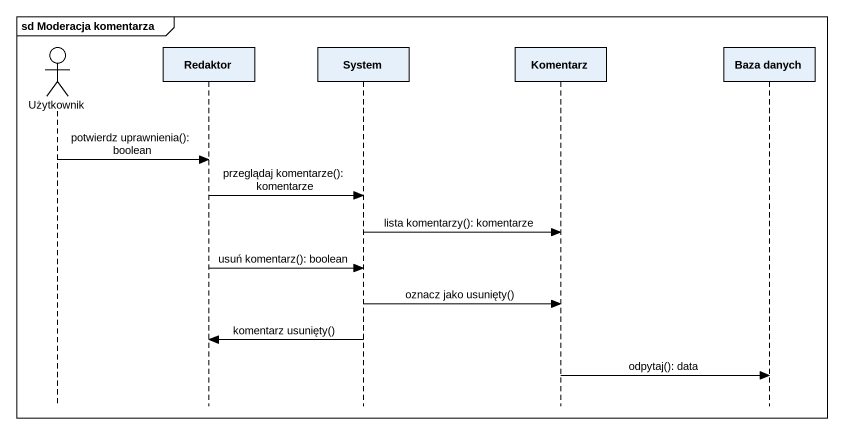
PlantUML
@startuml
mainframe sd Moderacja komentarza
hide footbox
actor Użytkownik
participant Redaktor
participant System
participant Komentarz
participant "Baza danych" as Baza_danych

Użytkownik -> Redaktor : potwierdz uprawnienia(): boolean
Redaktor -> System : przeglądaj komentarze(): komentarze
System -> Komentarz : lista komentarzy(): komentarze
Redaktor -> System : usuń komentarz(): boolean
System -> Komentarz : oznacz jako usunięty()
System -> Redaktor : komentarz usunięty()
Komentarz -> Baza_danych : odpytaj(): data
@enduml
